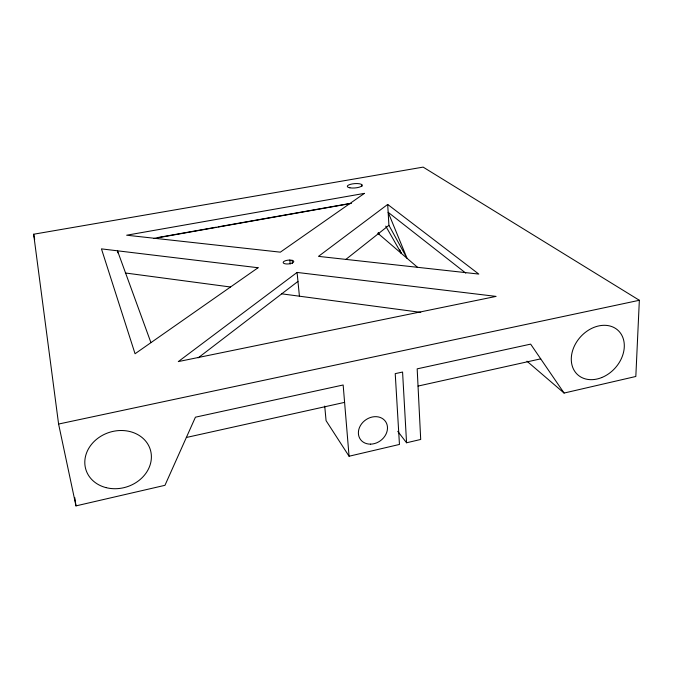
<?xml version="1.0" encoding="UTF-8"?>
<svg xmlns="http://www.w3.org/2000/svg" width="673" height="673" viewBox="0 0 673 673"><rect width="100%" height="100%" fill="white"/><g stroke="black" fill="none" stroke-linecap="round" stroke-linejoin="round"><path stroke-width="1.01" d="M564.083 393.057L530.644 344.13L417.176 368.854L420.701 439.461L406.559 442.775L402.572 372.043L395.228 373.641L399.451 444.441L349.068 456.235L343.154 384.99L195.431 417.184L164.961 485.317L75.973 505.886L58.593 424.04L33.65 234.229L423.132 167.114L639.35 300.276L635.825 376.476L564.083 393.057L526.951 361.191M346.073 259.248L388.918 225.32L387.69 204.432L318.48 256.371L478.781 274.071L387.69 204.432M198.173 357.851L297.962 281.398M297.079 272.43L178.303 361.594L496.085 296.398L297.079 272.43L299.418 296.187M186.354 437.484L344.601 402.37M418.034 386.075L540.705 358.852M58.593 424.04L639.35 300.276M157.179 237.653L216.142 227.196M218.203 226.835L348.53 203.717M153.848 238.494L351.483 203.381M292.2 260.325A5.35 1.91 -5.8 0 1 290.786 263.547A5.35 1.91 -5.8 0 1 283.173 262.68A5.35 1.91 -5.8 0 1 289.811 260.056L292.2 260.325L292.494 263.236M125.38 272.986L230.545 287.009M281.709 293.832L420.76 312.365M465.775 273.103L388.153 212.298L407.064 258.323L388.918 225.32M377.797 233.203L417.395 267.181M397.768 431.334L406.559 442.775M349.068 456.235L326.069 420.65L324.731 406.08M385.73 226.128L401.327 253.393L399.686 249.599M378.361 232.513L379.219 234.423M150.945 342.65L117.481 250.802L117.834 252.846M33.65 234.229L34.702 239.361M74.796 497.641L75.973 505.886M289.811 260.056L290.198 263.934M361.721 184.57L361.855 186.547M258.079 267.736L135.054 353.754L101.455 248.875L258.079 267.736M364.421 193.378L280.347 252.165L126.659 235.214L364.421 193.378M601.712 377.561A29.991 23.294 -47.9 0 0 618.546 330.847A29.991 23.294 -47.9 0 0 573.127 349.06A29.991 23.294 -47.9 0 0 601.712 377.561M105.863 487.58A33.726 28.611 -17.5 0 0 151.03 452.626A33.726 28.611 -17.5 0 0 97.392 438.628A33.726 28.611 -17.5 0 0 105.863 487.58M349.884 187.809A7.437 2.17 -4.6 0 0 362.015 185.672A7.437 2.17 -4.6 0 0 352.265 183.922A7.437 2.17 -4.6 0 0 349.884 187.809M370.613 444.146A15.437 12.77 -36.1 0 0 386.546 423.292A15.437 12.77 -36.1 0 0 361.653 423.754A15.437 12.77 -36.1 0 0 370.613 444.146"/></g></svg>
